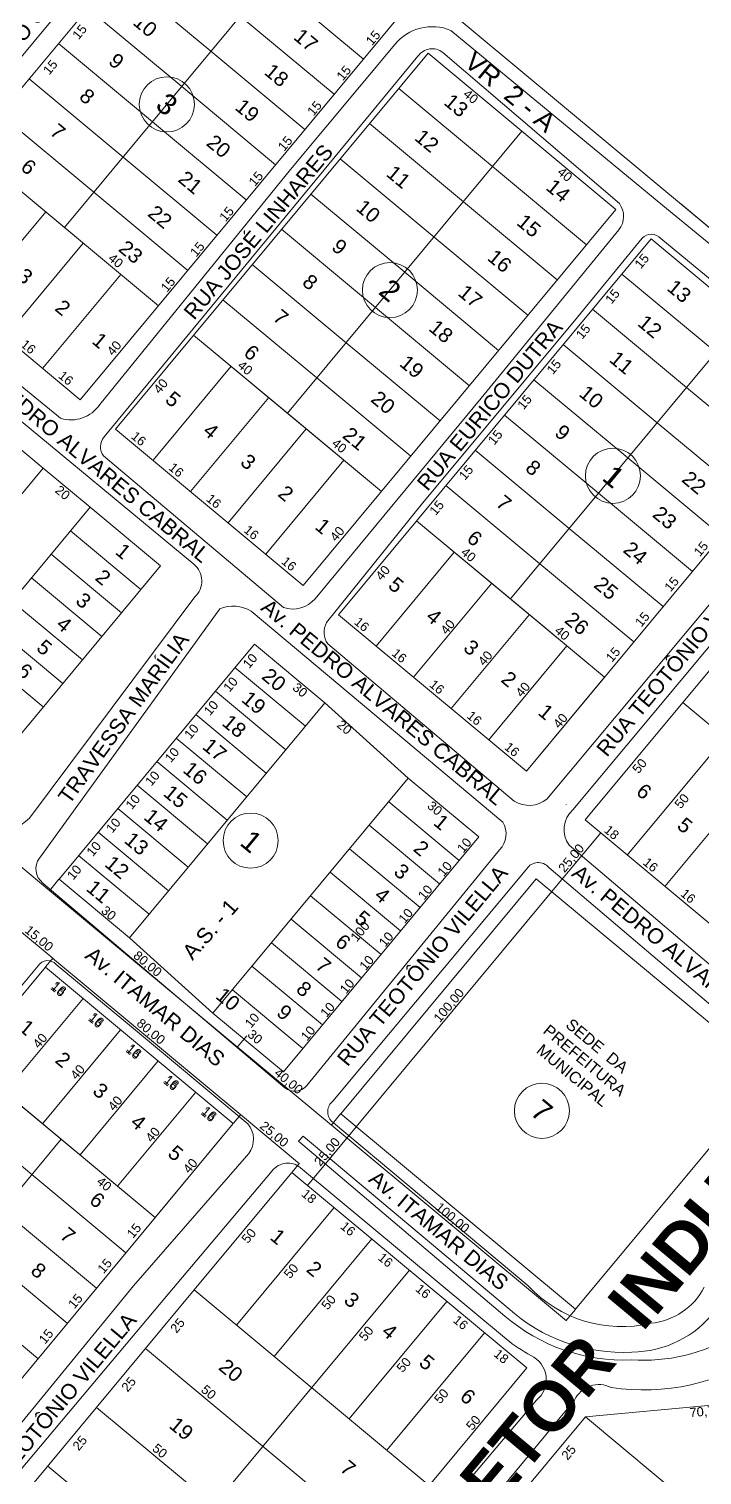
# Model space of a CAD drawing. Header units: metres. Extents: x 3808 to 8215, y 2374 to 6187.
# Drawn here: x 6485.3 to 6705.7, y 4574.8 to 5048 of the extents above; entities that cross this region are included whole.
import ezdxf
from ezdxf.enums import TextEntityAlignment as Align

# ---------------------------------------------------------------- set-up
doc = ezdxf.new("R2010")
doc.units = ezdxf.units.M
doc.layers.add('0 - MEIO FIO 2', color=251, linetype='Continuous')
doc.layers.add('vista', color=7, linetype='Continuous')
doc.styles.add('MtXpl_Swis721_BdOul_', font='swissbo.ttf')
doc.styles.add('pedro', font='arial.ttf', dxfattribs={"height": 3})

msp = doc.modelspace()

# ---------------------------------------------------------------- linework, layer by layer
at = {"color": 0, "linetype": 'ByBlock', "lineweight": 5}
for p, q in [((6661.227, 4794.353), (6661.24, 4794.212)), ((6672.484, 4784.855), (6672.472, 4784.996)), ((6492.002, 4766.084), (6492.143, 4766.097)), ((6492.143, 4766.097), (6492.002, 4766.084)), ((6656.494, 4765.638), (6656.481, 4765.779)), ((6656.481, 4765.779), (6656.494, 4765.638)), ((6493.086, 4743.934), (6493.226, 4743.947)), ((6493.226, 4743.947), (6493.086, 4743.934)), ((6553.498, 4714.915), (6553.639, 4714.928)), ((6553.639, 4714.928), (6553.498, 4714.915)), ((6554.582, 4692.766), (6554.722, 4692.779)), ((6554.722, 4692.779), (6554.582, 4692.766)), ((6584.246, 4689.331), (6584.387, 4689.344)), ((6584.387, 4689.344), (6584.246, 4689.331)), ((6592.533, 4688.768), (6592.52, 4688.909)), ((6592.52, 4688.909), (6592.533, 4688.768)), ((6573.799, 4676.775), (6573.94, 4676.788)), ((6576.53, 4669.691), (6576.543, 4669.55)), ((6661.116, 4625.37), (6661.257, 4625.383))]:
    msp.add_line(p, q, dxfattribs=at)
at = {"layer": '0 - MEIO FIO 2', "lineweight": 5}
for p, q in [((6466.189, 5018.812), (6506.332, 5067.205)), ((6692.881, 4990.237), (6623.46, 5047.485)), ((6605.089, 5042.855), (6570.998, 5001.982)), ((6678.608, 4990.835), (6620.799, 5040.328)), ((6612.69, 5039.073), (6509.933, 4914.478)), ((6570.998, 5001.982), (6508.49, 4925.096)), ((6760.704, 4934.306), (6692.881, 4990.237)), ((6633.401, 4927.197), (6678.494, 4982.277)), ((6663.983, 4952.478), (6686.095, 4979.489)), ((6754.864, 4927.698), (6692.157, 4979.424)), ((6663.409, 4792.472), (6804.284, 4961.287)), ((6495.695, 4920.595), (6453.528, 4954.983)), ((6614.212, 4892.798), (6663.983, 4952.478)), ((6464.559, 4934.721), (6539.303, 4872.845)), ((6578.998, 4861.533), (6633.401, 4927.197)), ((6700.843, 4850.996), (6756.766, 4917.828)), ((6509.701, 4908.267), (6568.699, 4858.658)), ((6582.79, 4853.75), (6614.212, 4892.798)), ((6539.608, 4862.177), (6485.483, 4789.793)), ((6547.778, 4858.257), (6488.756, 4776.726)), ((6640.43, 4788.476), (6558.043, 4857.488)), ((6654.829, 4796.005), (6700.843, 4850.996)), ((6583.149, 4846.798), (6644.21, 4795.297)), ((6576.279, 4702.247), (6639.407, 4779.419)), ((6662.193, 4780.974), (6738.306, 4716.175)), ((6584.833, 4697.162), (6648.292, 4773.169)), ((6655.492, 4773.633), (6731.908, 4708.657)), ((6489.918, 4768.538), (6569.071, 4701.524)), ((6455.776, 4702.579), (6488.304, 4741.478)), ((6494.229, 4741.926), (6518.868, 4721.541)), ((6556.992, 4689.762), (6518.868, 4721.541)), ((6648.692, 4636.824), (6584.394, 4690.59)), ((6573.59, 4684.088), (6575.102, 4685.705)), ((6642.194, 4629.482), (6575.102, 4685.705)), ((6519.572, 4636.713), (6557.324, 4680.021)), ((6641.084, 4626.874), (6573.59, 4684.088)), ((6574.208, 4675.399), (6641.661, 4619.25)), ((6530.92, 4634.014), (6564.988, 4674.4)), ((6448.955, 4536.847), (6530.92, 4634.014)), ((6465.928, 4571.443), (6519.572, 4636.713)), ((6651.488, 4599.312), (6605.072, 4544.677)), ((6663.944, 4599.382), (6613.987, 4539.036))]:
    msp.add_line(p, q, dxfattribs=at)
for centre, radius, start, end in [((6617.343, 5032.999), 15.725, 67.10489, 141.19065), ((6617.346, 5035.816), 5.681, 52.57104, 145.02709), ((6672.968, 4986.63), 7.035, 321.76796, 36.70326), ((6689.098, 4976.785), 4.04, 40.78055, 137.99801), ((6499.074, 4931.427), 11.347, 252.67838, 326.08523), ((6513.618, 4911.231), 4.911, 138.60722, 217.1165), ((6534.894, 4867.381), 7.022, 312.17878, 51.09708), ((6571.667, 4867.909), 9.715, 252.21374, 318.98541), ((6552.165, 4847.932), 11.219, 58.40883, 113.02059), ((6588.543, 4850.561), 6.577, 151.00506, 214.9057), ((6649.019, 4803.162), 9.218, 238.55344, 309.06792), ((6474.146, 4801.083), 16, 216.35681, 315.12176), ((6634.092, 4784.606), 7.426, 315.70218, 31.4056), ((6669.023, 4786.065), 8.519, 131.22784, 216.69622), ((6493.439, 4773.214), 5.854, 143.13515, 233.02051), ((6652.058, 4770.827), 4.435, 39.2542, 148.12203), ((6491.441, 4739.397), 3.765, 42.21516, 146.44148), ((6572.279, 4705.83), 5.37, 233.31222, 318.14362), ((6587.524, 4693.682), 4.399, 127.71395, 224.65672), ((6550.878, 4684.677), 7.952, 324.15463, 39.74814), ((6570.081, 4670.44), 6.451, 50.23736, 142.1334), ((6679.437, 4665.341), 41.934, 222.84656, 283.17933), ((6686.774, 4646.52), 22.121, 275.76838, 332.5346), ((6679.578, 4670.42), 55.439, 227.59816, 273.25999), ((6682.429, 4649.907), 34.837, 270.49597, 322.35587), ((6680.114, 4672.517), 60.055, 229.46559, 272.39429), ((6673.496, 4658.846), 50.807, 231.20033, 242.02075), ((6686.366, 4670.688), 58.294, 266.31875, 300.5116), ((6645.951, 4606.069), 8.736, 309.33718, 64.87552), ((6686.596, 4674.011), 71.309, 261.36381, 303.69037), ((6671.925, 4595.632), 8.819, 63.29918, 154.83385)]:
    msp.add_arc(centre, radius, start, end, dxfattribs=at)
at = {"layer": 'vista', "lineweight": 5}
for p, q in [((6440.614, 4977.851), (6552.546, 5112.374)), ((6552.546, 5112.374), (6721.404, 4971.873)), ((6729.347, 4965.264), (6552.546, 5112.374)), ((6496.947, 4983.015), (6583.294, 5086.79)), ((6544.917, 5040.668), (6514.169, 5066.252)), ((6594.854, 5038.144), (6564.106, 5063.729)), ((6502.11, 4926.683), (6614.042, 5061.205)), ((6535.323, 5029.137), (6504.575, 5054.721)), ((6585.259, 5026.614), (6554.511, 5052.198)), ((6525.729, 5017.607), (6494.981, 5043.191)), ((6513.641, 4917.089), (6615.978, 5040.081)), ((6575.665, 5015.083), (6544.917, 5040.668)), ((6646.726, 5014.496), (6615.978, 5040.081)), ((6516.135, 5006.076), (6485.387, 5031.66)), ((6566.071, 5003.553), (6535.323, 5029.137)), ((6637.132, 5002.966), (6606.384, 5028.55)), ((6506.541, 4994.546), (6475.793, 5020.13)), ((6556.477, 4992.022), (6525.729, 5017.607)), ((6627.538, 4991.435), (6596.79, 5017.02)), ((6569.973, 4922.252), (6646.726, 5014.496)), ((6677.474, 4988.912), (6646.726, 5014.496)), ((6527.695, 4957.431), (6466.199, 5008.599)), ((6496.947, 4983.015), (6466.199, 5008.599)), ((6546.883, 4980.492), (6516.135, 5006.076)), ((6617.944, 4979.905), (6587.196, 5005.489)), ((6667.88, 4977.381), (6637.132, 5002.966)), ((6537.289, 4968.961), (6506.541, 4994.546)), ((6608.35, 4968.374), (6577.602, 4993.959)), ((6490.797, 4988.132), (6465.213, 4957.384)), ((6575.137, 4865.92), (6677.474, 4988.912)), ((6658.286, 4965.851), (6627.538, 4991.435)), ((6729.347, 4965.264), (6698.599, 4990.848)), ((6527.695, 4957.431), (6496.947, 4983.015)), ((6598.756, 4956.844), (6568.008, 4982.428)), ((6502.11, 4926.683), (6440.614, 4977.851)), ((6503.096, 4977.898), (6477.512, 4947.15)), ((6586.667, 4856.326), (6689.005, 4979.318)), ((6648.692, 4954.32), (6617.944, 4979.905)), ((6719.753, 4953.733), (6689.005, 4979.318)), ((6589.161, 4945.313), (6558.413, 4970.898)), ((6639.098, 4942.79), (6608.35, 4968.374)), ((6515.395, 4967.664), (6489.811, 4936.916)), ((6710.159, 4942.203), (6679.411, 4967.787)), ((6579.567, 4933.783), (6548.819, 4959.367)), ((6811.293, 4962.124), (6699.361, 4827.602)), ((6629.504, 4931.259), (6598.756, 4956.844)), ((6700.565, 4930.672), (6669.816, 4956.257)), ((6643, 4861.489), (6719.753, 4953.733)), ((6600.721, 4896.668), (6539.225, 4947.837)), ((6569.973, 4922.252), (6539.225, 4947.837)), ((6619.909, 4919.729), (6589.161, 4945.313)), ((6690.97, 4919.142), (6660.222, 4944.726)), ((6551.524, 4937.603), (6525.94, 4906.855)), ((6610.315, 4908.198), (6579.567, 4933.783)), ((6681.376, 4907.611), (6650.628, 4933.196)), ((6731.313, 4905.088), (6700.565, 4930.672)), ((6563.824, 4927.369), (6538.239, 4896.621)), ((6648.163, 4805.157), (6750.501, 4928.149)), ((6489.964, 4904.267), (6466.903, 4923.455)), ((6600.721, 4896.668), (6569.973, 4922.252)), ((6671.782, 4896.081), (6641.034, 4921.665)), ((6575.137, 4865.92), (6513.641, 4917.089)), ((6576.123, 4917.135), (6550.538, 4886.387)), ((6721.718, 4893.558), (6690.97, 4919.142)), ((6588.422, 4906.902), (6562.838, 4876.154)), ((6662.188, 4884.55), (6631.44, 4910.135)), ((6712.124, 4882.027), (6681.376, 4907.611)), ((6426.003, 4827.397), (6489.964, 4904.267)), ((6489.964, 4904.267), (6505.338, 4891.475)), ((6652.594, 4873.02), (6621.846, 4898.604)), ((6702.53, 4870.497), (6671.782, 4896.081)), ((6441.377, 4814.605), (6505.338, 4891.475)), ((6528.399, 4872.287), (6505.338, 4891.475)), ((6522.003, 4864.6), (6498.942, 4883.788)), ((6673.748, 4835.905), (6612.252, 4887.074)), ((6643, 4861.489), (6612.252, 4887.074)), ((6692.936, 4858.966), (6662.188, 4884.55)), ((6515.606, 4856.913), (6492.545, 4876.101)), ((6624.551, 4876.84), (6598.967, 4846.092)), ((6464.438, 4795.417), (6528.399, 4872.287)), ((6683.342, 4847.436), (6652.594, 4873.02)), ((6509.21, 4849.226), (6486.149, 4868.414)), ((6636.85, 4866.606), (6611.266, 4835.858)), ((6502.814, 4841.539), (6479.753, 4860.727)), ((6673.748, 4835.905), (6643, 4861.489)), ((6648.163, 4805.157), (6586.667, 4856.326)), ((6649.149, 4856.373), (6623.565, 4825.624)), ((6496.418, 4833.852), (6473.357, 4853.04)), ((6490.022, 4826.165), (6466.961, 4845.353)), ((6495.186, 4769.832), (6559.147, 4846.702)), ((6582.208, 4827.514), (6559.147, 4846.702)), ((6661.449, 4846.139), (6635.864, 4815.391)), ((6575.812, 4819.827), (6552.751, 4839.015)), ((6673.748, 4835.905), (6648.163, 4805.157)), ((6569.415, 4812.14), (6546.354, 4831.328)), ((6518.247, 4750.644), (6582.208, 4827.514)), ((6582.208, 4827.514), (6609.504, 4802.828)), ((6699.361, 4827.602), (6667.381, 4789.167)), ((6699.361, 4827.602), (6776.231, 4763.641)), ((6563.019, 4804.453), (6539.958, 4823.641)), ((6556.623, 4796.766), (6533.562, 4815.954)), ((6713.198, 4816.089), (6681.218, 4777.654)), ((6550.227, 4789.079), (6527.166, 4808.267)), ((6545.543, 4725.958), (6609.504, 4802.828)), ((6632.565, 4783.64), (6609.504, 4802.828)), ((6725.497, 4805.855), (6693.517, 4767.42)), ((6543.831, 4781.392), (6520.77, 4800.58)), ((6626.169, 4775.953), (6603.108, 4795.141)), ((6537.435, 4773.705), (6514.374, 4792.893)), ((6667.381, 4789.167), (6744.251, 4725.206)), ((6531.039, 4766.018), (6507.978, 4785.206)), ((6568.604, 4706.77), (6632.565, 4783.64)), ((6619.772, 4768.266), (6596.711, 4787.454)), ((6613.376, 4760.579), (6590.315, 4779.767)), ((6524.643, 4758.331), (6501.582, 4777.519)), ((6518.247, 4750.644), (6495.186, 4769.832)), ((6606.98, 4752.892), (6583.919, 4772.08)), ((6587.43, 4693.079), (6651.391, 4769.949)), ((6651.391, 4769.949), (6728.261, 4705.988)), ((6600.584, 4745.205), (6577.523, 4764.393)), ((6594.188, 4737.518), (6571.127, 4756.706)), ((6518.247, 4750.644), (6545.543, 4725.958)), ((6587.792, 4729.831), (6564.731, 4749.019)), ((6490.726, 4741.021), (6378.795, 4606.498)), ((6552.222, 4689.852), (6490.726, 4741.021)), ((6581.396, 4722.144), (6558.335, 4741.332)), ((6575, 4714.457), (6551.939, 4733.645)), ((6477.441, 4700.039), (6503.025, 4730.787)), ((6568.604, 4706.77), (6545.543, 4725.958)), ((6489.74, 4689.805), (6515.324, 4720.553)), ((6526.638, 4659.104), (6465.142, 4710.273)), ((6495.89, 4684.688), (6465.142, 4710.273)), ((6502.039, 4679.571), (6527.624, 4710.319)), ((6664.3, 4629.118), (6728.261, 4705.988)), ((6486.296, 4673.158), (6455.548, 4698.742)), ((6514.339, 4669.338), (6539.923, 4700.086)), ((6552.222, 4689.852), (6411.508, 4520.738)), ((6526.638, 4659.104), (6552.222, 4689.852)), ((6587.43, 4693.079), (6664.3, 4629.118)), ((6495.89, 4684.688), (6380.76, 4546.322)), ((6495.89, 4684.688), (6380.76, 4546.322)), ((6526.638, 4659.104), (6495.89, 4684.688)), ((6517.044, 4647.573), (6486.296, 4673.158)), ((6539.459, 4635.427), (6571.44, 4673.862)), ((6571.44, 4673.862), (6648.31, 4609.901)), ((6507.45, 4636.043), (6476.701, 4661.627)), ((6553.296, 4623.914), (6585.276, 4662.349)), ((6565.595, 4613.68), (6597.575, 4652.115)), ((6497.855, 4624.512), (6467.107, 4650.097)), ((6577.894, 4603.446), (6609.875, 4641.881)), ((6488.261, 4612.982), (6457.513, 4638.566)), ((6427.528, 4500.904), (6539.459, 4635.427)), ((6539.459, 4635.427), (6616.329, 4571.466)), ((6590.193, 4593.212), (6622.174, 4631.648)), ((6602.493, 4582.979), (6634.473, 4621.414)), ((6523.469, 4616.209), (6600.339, 4552.248)), ((6616.329, 4571.466), (6648.31, 4609.901)), ((6465.963, 4468.924), (6577.894, 4603.446)), ((6667.527, 4593.911), (6737.943, 4600.365)), ((6507.479, 4596.992), (6584.349, 4533.031)), ((6523.615, 4420.953), (6667.527, 4593.911)), ((6667.527, 4593.911), (6744.397, 4529.95)), ((6491.489, 4577.774), (6568.359, 4513.813))]:
    msp.add_line(p, q, dxfattribs=at)
at = {"layer": 'vista', "color": 1, "lineweight": 5}
for p, q in [((6461.247, 4791.738), (6492.149, 4766.026)), ((6656.424, 4765.631), (6672.542, 4785.003)), ((6672.5, 4784.907), (6672.401, 4784.99)), ((6495.122, 4769.755), (6492.008, 4766.013)), ((6495.122, 4769.755), (6492.008, 4766.013)), ((6491.995, 4766.154), (6553.645, 4714.857)), ((6592.463, 4688.761), (6656.552, 4765.785)), ((6656.51, 4765.69), (6656.411, 4765.772)), ((6656.51, 4765.69), (6656.411, 4765.772)), ((6481.549, 4753.599), (6493.233, 4743.877)), ((6490.79, 4741.097), (6493.22, 4744.018)), ((6490.79, 4741.097), (6493.22, 4744.018)), ((6493.079, 4744.005), (6554.729, 4692.708)), ((6556.618, 4718.587), (6553.504, 4714.845)), ((6556.618, 4718.587), (6553.504, 4714.845)), ((6553.491, 4714.985), (6584.393, 4689.273)), ((6552.286, 4689.929), (6554.716, 4692.849)), ((6552.286, 4689.929), (6554.716, 4692.849)), ((6554.575, 4692.836), (6573.946, 4676.718)), ((6584.239, 4689.401), (6661.263, 4625.312)), ((6587.366, 4693.002), (6584.252, 4689.26)), ((6587.366, 4693.002), (6584.252, 4689.26)), ((6576.473, 4669.544), (6592.591, 4688.915)), ((6592.549, 4688.82), (6592.45, 4688.902)), ((6592.549, 4688.82), (6592.45, 4688.902)), ((6571.504, 4673.939), (6573.933, 4676.859)), ((6576.559, 4669.602), (6576.46, 4669.685)), ((6664.236, 4629.041), (6661.122, 4625.299))]:
    msp.add_line(p, q, dxfattribs=at)
at = {"layer": 'vista', "color": 7, "lineweight": 5}
for centre in [(6530.469, 5023.303), (6603.496, 4962.541), (6676.522, 4901.778), (6557.901, 4782.409), (6653.253, 4694.015)]:
    msp.add_circle(centre, 9.014, dxfattribs=at)

# ---------------------------------------------------------------- texts
at = {"layer": 'vista', "lineweight": 5, "style": 'pedro'}
for s, height, rotation, p in [('RUA EMÍLIO GARRASTAZZU MÉDICE', 4.992, 50.23736, (6457.244, 5019.59)), ('VR  2 - A', 6.24, 320.23736, (6631.336, 5041.164)), ('RUA JOSÉ LINHARES', 4.992, 50.23736, (6535.582, 4955.671)), ('RUA EURICO DUTRA', 4.992, 50.23736, (6611.956, 4899.693)), ('Av. PEDRO ALVARES CABRAL', 4.992, 320.23736, (6467.653, 4941.263)), ('RUA TEOTÔNIO VILELLA', 4.992, 50.23736, (6670.702, 4812.69)), ('Av. PEDRO ALVARES CABRAL', 4.992, 320.23736, (6564.058, 4861.914)), ('TRAVESSA MARÍLIA', 4.992, 53.92548, (6494.517, 4796.909)), ('RUA TEOTÔNIO VILELLA', 4.992, 50.23736, (6585.78, 4711.406)), ('Av. PEDRO ALVARES CABRAL', 4.992, 320.23736, (6665.849, 4774.955)), ('A.S. - 1', 4.992, 48.63556, (6535.117, 4746.349)), ('Av. ITAMAR DIAS', 4.992, 320.23736, (6506.519, 4748.104)), ('Av. ITAMAR DIAS', 4.992, 320.23736, (6599.373, 4674.932)), ('RUA TEOTÔNIO VILELLA', 4.992, 50.23736, (6464.273, 4565.06))]:
    msp.add_text(s, height=height, rotation=rotation, dxfattribs=at).set_placement(p, align=Align.TOP_LEFT)
at = {"layer": 'vista', "color": 1, "lineweight": 5}
for s, height, rotation, style, p in [('15', 3, 50.23736, 'pedro', (6501.552, 5044.26)), ('15', 3, 50.23736, 'pedro', (6597.656, 5042.349)), ('15', 3, 50.23736, 'pedro', (6491.958, 5032.73)), ('15', 3, 50.23736, 'pedro', (6588.062, 5030.819)), ('40', 3, 320.23736, 'pedro', (6627.241, 5026.228)), ('15', 3, 50.23736, 'pedro', (6578.468, 5019.288)), ('15', 3, 50.23736, 'pedro', (6568.873, 5007.758)), ('15', 3, 50.23736, 'pedro', (6559.279, 4996.227)), ('40', 3, 320.23736, 'pedro', (6658.053, 5000.721)), ('15', 3, 50.23736, 'pedro', (6549.685, 4984.697)), ('15', 3, 50.23736, 'pedro', (6540.091, 4973.166)), ('40', 3, 320.23736, 'pedro', (6511.005, 4972.522)), ('15', 3, 50.23736, 'pedro', (6685.624, 4969.285)), ('15', 3, 50.23736, 'pedro', (6530.497, 4961.636)), ('15', 3, 50.23736, 'pedro', (6676.03, 4957.754)), ('15', 3, 50.23736, 'pedro', (6666.436, 4946.223)), ('16', 3, 320.23736, 'pedro', (6482.384, 4944.349)), ('40', 3, 50.23736, 'pedro', (6512.855, 4940.824)), ('15', 3, 50.23736, 'pedro', (6656.841, 4934.693)), ('16', 3, 320.23736, 'pedro', (6494.683, 4934.115)), ('40', 3, 320.23736, 'pedro', (6553.386, 4937.467)), ('40', 3, 50.23736, 'pedro', (6528.093, 4928.405)), ('15', 3, 50.23736, 'pedro', (6647.247, 4923.162)), ('15', 3, 50.23736, 'pedro', (6637.653, 4911.632)), ('16', 3, 320.23736, 'pedro', (6518.513, 4914.287)), ('40', 3, 320.23736, 'pedro', (6584.198, 4911.96)), ('16', 3, 320.23736, 'pedro', (6530.812, 4904.053)), ('15', 3, 50.23736, 'pedro', (6628.059, 4900.101)), ('20', 3, 320.23736, 'pedro', (6493.622, 4896.612)), ('16', 3, 320.23736, 'pedro', (6543.111, 4893.82)), ('15', 3, 50.23736, 'pedro', (6618.465, 4888.571)), ('16', 3, 320.23736, 'pedro', (6555.411, 4883.586)), ('40', 3, 50.23736, 'pedro', (6585.882, 4880.061)), ('15', 3, 50.23736, 'pedro', (6704.975, 4875.13)), ('16', 3, 320.23736, 'pedro', (6567.71, 4873.352)), ('40', 3, 320.23736, 'pedro', (6626.483, 4876.325)), ('40', 3, 50.23736, 'pedro', (6600.797, 4867.285)), ('15', 3, 50.23736, 'pedro', (6695.38, 4863.599)), ('16', 3, 320.23736, 'pedro', (6591.54, 4853.524)), ('40', 3, 50.23736, 'pedro', (6622.059, 4849.593)), ('15', 3, 50.23736, 'pedro', (6685.786, 4852.069)), ('40', 3, 320.23736, 'pedro', (6657.167, 4850.664)), ('15', 3, 50.23736, 'pedro', (6676.192, 4840.538)), ('10', 3, 50.23736, 'pedro', (6557.373, 4838.475)), ('16', 3, 320.23736, 'pedro', (6603.839, 4843.29)), ('40', 3, 50.23736, 'pedro', (6634.358, 4839.36)), ('10', 3, 50.23736, 'pedro', (6550.977, 4830.788)), ('30', 3, 320.23736, 'pedro', (6571.354, 4832.045)), ('16', 3, 320.23736, 'pedro', (6616.138, 4833.057)), ('40', 3, 50.23736, 'pedro', (6646.657, 4829.126)), ('10', 3, 50.23736, 'pedro', (6544.581, 4823.101)), ('20', 3, 320.23736, 'pedro', (6585.866, 4819.859)), ('16', 3, 320.23736, 'pedro', (6628.437, 4822.823)), ('40', 3, 50.23736, 'pedro', (6658.957, 4818.892)), ('10', 3, 50.23736, 'pedro', (6538.185, 4815.414)), ('10', 3, 50.23736, 'pedro', (6531.789, 4807.727)), ('16', 3, 320.23736, 'pedro', (6640.736, 4812.589)), ('50', 3, 50.23736, 'pedro', (6684.875, 4804.118)), ('10', 3, 50.23736, 'pedro', (6525.393, 4800.04)), ('10', 3, 50.23736, 'pedro', (6518.997, 4792.353)), ('30', 3, 320.23736, 'pedro', (6615.468, 4793.366)), ('50', 3, 50.23736, 'pedro', (6698.711, 4792.605)), ('10', 3, 50.23736, 'pedro', (6512.6, 4784.666)), ('18', 3, 320.23736, 'pedro', (6673.355, 4785.448)), ('10', 3, 50.23736, 'pedro', (6506.204, 4776.979)), ('10', 3, 50.23736, 'pedro', (6627.508, 4778.144)), ('25,00', 3, 50.23736, 'pedro', (6660.659, 4771.727)), ('10', 3, 50.23736, 'pedro', (6499.808, 4769.292)), ('10', 3, 50.23736, 'pedro', (6621.112, 4770.457)), ('16', 3, 320.23736, 'pedro', (6686.09, 4774.852)), ('10', 3, 50.23736, 'pedro', (6614.716, 4762.77)), ('16', 3, 320.23736, 'pedro', (6698.389, 4764.619)), ('30', 3, 320.23736, 'pedro', (6508.696, 4759.073)), ('10', 3, 50.23736, 'pedro', (6608.32, 4755.083)), ('100', 3, 50.23736, 'pedro', (6592.638, 4749.076)), ('15,00', 3, 320.23736, 'pedro', (6483.673, 4752.668)), ('10', 3, 50.23736, 'pedro', (6601.923, 4747.396)), ('SETOR  INDUSTRIAL  1', 16.26859, 50.23736, 'MtXpl_Swis721_BdOul_', (6628.099, 4551.519)), ('80,00', 3, 320.23736, 'pedro', (6519.213, 4744.345)), ('10', 3, 50.23736, 'pedro', (6595.527, 4739.709)), ('10', 3, 50.23736, 'pedro', (6589.131, 4732.022)), ('16', 3, 320.23736, 'pedro', (6492.14, 4734.063)), ('16', 3, 320.23736, 'pedro', (6492.473, 4734.463)), ('100,00', 3, 50.23736, 'pedro', (6619.831, 4722.66)), ('10', 3, 50.23736, 'pedro', (6582.735, 4724.335)), ('16', 3, 320.23736, 'pedro', (6504.439, 4723.829)), ('16', 3, 320.23736, 'pedro', (6504.772, 4724.229)), ('80,00', 3, 320.23736, 'pedro', (6520.296, 4722.195)), ('10', 3, 50.23736, 'pedro', (6558.021, 4720.855)), ('40', 3, 50.23736, 'pedro', (6488.594, 4714.206)), ('30', 3, 320.23736, 'pedro', (6556.618, 4718.587)), ('10', 3, 50.23736, 'pedro', (6576.339, 4716.648)), ('16', 3, 320.23736, 'pedro', (6516.738, 4713.595)), ('16', 3, 320.23736, 'pedro', (6517.071, 4713.995)), ('40', 3, 50.23736, 'pedro', (6500.893, 4703.973)), ('16', 3, 320.23736, 'pedro', (6529.038, 4703.362)), ('16', 3, 320.23736, 'pedro', (6529.37, 4703.761)), ('40,00', 3, 320.23736, 'pedro', (6565.379, 4705.931)), ('40', 3, 50.23736, 'pedro', (6513.192, 4693.739)), ('16', 3, 320.23736, 'pedro', (6541.337, 4693.128)), ('16', 3, 320.23736, 'pedro', (6541.67, 4693.528)), ('25,00', 3, 320.23736, 'pedro', (6560.671, 4688.601)), ('40', 3, 50.23736, 'pedro', (6525.492, 4683.505)), ('25,00', 3, 50.23736, 'pedro', (6580.708, 4675.64)), ('40', 3, 50.23736, 'pedro', (6537.791, 4673.271)), ('40', 3, 320.23736, 'pedro', (6507.217, 4670.449)), ('18', 3, 320.23736, 'pedro', (6574.288, 4666.387)), ('100,00', 3, 320.23736, 'pedro', (6618.138, 4662.033)), ('15', 3, 50.23736, 'pedro', (6519.36, 4652.053)), ('16', 3, 320.23736, 'pedro', (6587.023, 4655.791)), ('50', 3, 50.23736, 'pedro', (6556.953, 4650.378)), ('16', 3, 320.23736, 'pedro', (6599.322, 4645.557)), ('15', 3, 50.23736, 'pedro', (6509.766, 4640.522)), ('50', 3, 50.23736, 'pedro', (6570.79, 4638.865)), ('16', 3, 320.23736, 'pedro', (6611.621, 4635.323)), ('15', 3, 50.23736, 'pedro', (6500.172, 4628.992)), ('50', 3, 50.23736, 'pedro', (6583.089, 4628.632)), ('25', 3, 50.23736, 'pedro', (6533.62, 4621.021)), ('50', 3, 50.23736, 'pedro', (6595.388, 4618.398)), ('16', 3, 320.23736, 'pedro', (6623.921, 4625.09)), ('15', 3, 50.23736, 'pedro', (6490.578, 4617.461)), ('18', 3, 320.23736, 'pedro', (6637.226, 4614.019)), ('50', 3, 50.23736, 'pedro', (6607.687, 4608.164)), ('25', 3, 50.23736, 'pedro', (6517.629, 4601.804)), ('50', 3, 320.23736, 'pedro', (6541.426, 4602.328)), ('50', 3, 50.23736, 'pedro', (6619.986, 4597.93)), ('70,71', 3, 5.23736, 'pedro', (6701.738, 4593.743)), ('50', 3, 50.23736, 'pedro', (6630.458, 4589.217)), ('25', 3, 50.23736, 'pedro', (6501.639, 4582.586)), ('50', 3, 320.23736, 'pedro', (6525.436, 4583.11)), ('25', 3, 50.23736, 'pedro', (6661.688, 4579.505))]:
    msp.add_text(s, height=height, rotation=rotation, dxfattribs=dict(at, style=style)).set_placement(p)
at = {"layer": 'vista', "lineweight": 5, "style": 'pedro'}
for s, p in [('10', (6519.014, 5049.69)), ('17', (6571.607, 5044.904)), ('9', (6511.017, 5036.831)), ('18', (6562.035, 5033.408)), ('8', (6501.425, 5025.299)), ('13', (6620.818, 5023.526)), ('19', (6552.441, 5021.877)), ('7', (6491.797, 5013.756)), ('20', (6543.062, 5010.168)), ('12', (6611.215, 5011.947)), ('6', (6482.25, 5002.227)), ('21', (6533.791, 4998.315)), ('11', (6601.958, 5000.136)), ('14', (6654.235, 4995.665)), ('22', (6523.86, 4987.065)), ('10', (6592.041, 4988.928)), ('15', (6644.646, 4984.184)), ('23', (6514.274, 4975.583)), ('9', (6584.043, 4976.068)), ('16', (6635.067, 4972.641)), ('3', (6481.144, 4966.471)), ('8', (6574.452, 4964.536)), ('17', (6625.445, 4961.08)), ('13', (6693.844, 4962.763)), ('2', (6493.468, 4956.162)), ('7', (6564.824, 4952.993)), ('18', (6615.873, 4949.584)), ('12', (6684.242, 4951.184)), ('1', (6505.599, 4945.423)), ('6', (6555.276, 4941.464)), ('19', (6606.279, 4938.053)), ('11', (6674.985, 4939.373)), ('10', (6665.067, 4928.165)), ('5', (6529.565, 4926.193)), ('20', (6596.9, 4926.344)), ('4', (6541.933, 4915.848)), ('21', (6587.63, 4914.491)), ('9', (6657.07, 4915.306)), ('3', (6554.171, 4905.708)), ('8', (6647.478, 4903.773)), ('22', (6698.696, 4900.131)), ('2', (6566.494, 4895.399)), ('7', (6637.851, 4892.23)), ('23', (6689.11, 4888.649)), ('1', (6578.625, 4884.66)), ('6', (6628.303, 4880.701)), ('1', (6513.263, 4876.475)), ('24', (6679.496, 4877.079)), ('2', (6506.658, 4867.95)), ('5', (6602.591, 4865.43)), ('25', (6669.907, 4865.598)), ('3', (6500.237, 4860.338)), ('4', (6493.903, 4852.557)), ('4', (6614.96, 4855.085)), ('26', (6660.328, 4854.055)), ('5', (6487.438, 4844.981)), ('3', (6627.197, 4844.945)), ('6', (6481.06, 4837.266)), ('20', (6561.182, 4835.644)), ('2', (6639.521, 4834.636)), ('19', (6554.571, 4828.136)), ('1', (6651.652, 4823.897)), ('18', (6548.175, 4820.449)), ('17', (6541.756, 4812.728)), ('16', (6535.387, 4805.071)), ('15', (6528.976, 4797.397)), ('6', (6683.758, 4797.881)), ('14', (6522.575, 4789.66)), ('1', (6617.429, 4787.829)), ('5', (6697.142, 4786.758)), ('13', (6516.199, 4782.012)), ('2', (6610.824, 4779.303)), ('12', (6509.795, 4774.277)), ('3', (6604.403, 4771.692)), ('11', (6503.736, 4766.309)), ('4', (6598.069, 4763.91)), ('5', (6591.604, 4756.334)), ('6', (6585.227, 4748.619)), ('7', (6578.784, 4740.93)), ('10', (6546.108, 4731.106)), ('8', (6572.422, 4733.255)), ('9', (6566.023, 4725.57)), ('1', (6481.673, 4720.64)), ('2', (6493.54, 4710.121)), ('3', (6505.815, 4699.963)), ('4', (6518.176, 4689.635)), ('5', (6530.406, 4679.513)), ('6', (6504.732, 4664.184)), ('7', (6495.092, 4652.652)), ('1', (6563.924, 4652.202)), ('8', (6485.532, 4641.133)), ('2', (6575.791, 4641.683)), ('3', (6588.066, 4631.525)), ('4', (6600.427, 4621.197)), ('5', (6612.657, 4611.074)), ('20', (6547.058, 4609.634)), ('6', (6626.078, 4599.895)), ('19', (6530.853, 4590.596)), ('7', (6586.854, 4576.481))]:
    msp.add_text(s, height=4.8, rotation=320.23736, dxfattribs=at).set_placement(p)
at = {"layer": 'vista', "color": 7, "lineweight": 5, "style": 'pedro'}
for s, height, p in [('3', 6.779, (6526.332, 5022.419)), ('2', 6.779, (6599.393, 4961.549)), ('1', 6.779, (6672.606, 4900.631)), ('1', 6.779, (6553.985, 4781.263)), ('PREFEITURA', 3.744, (6653.328, 4719.704)), ('SEDE  DA', 3.744, (6660.733, 4721.66)), ('MUNICIPAL', 3.744, (6651.163, 4713.304)), ('7', 6.779, (6649.045, 4693.085))]:
    msp.add_text(s, height=height, rotation=320.23736, dxfattribs=at).set_placement(p)

doc.saveas('drawing.dxf')
